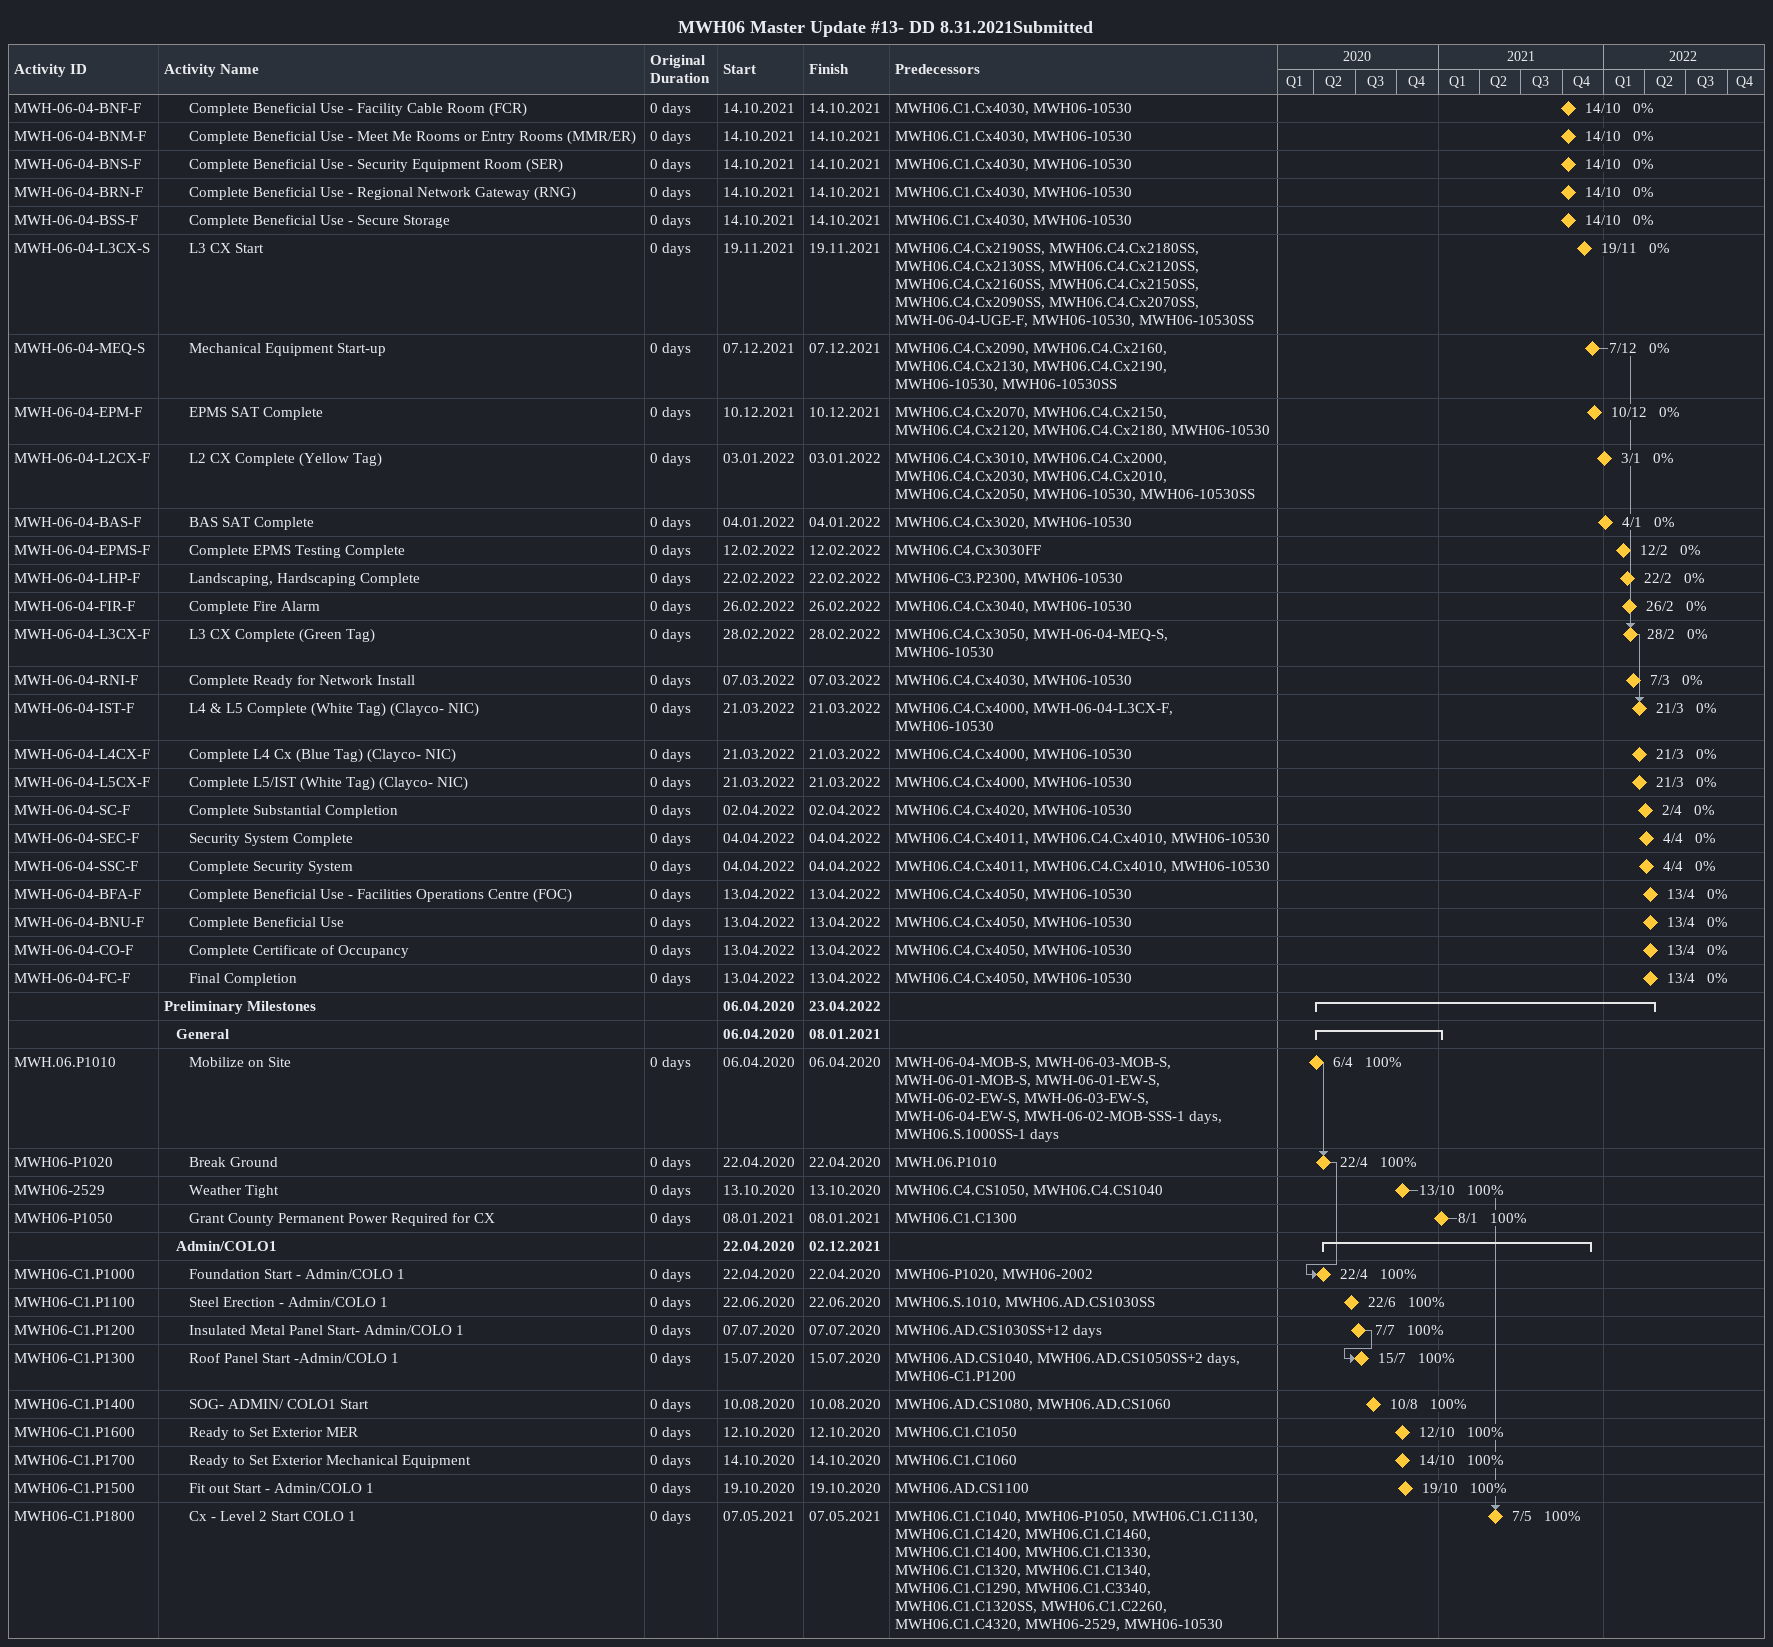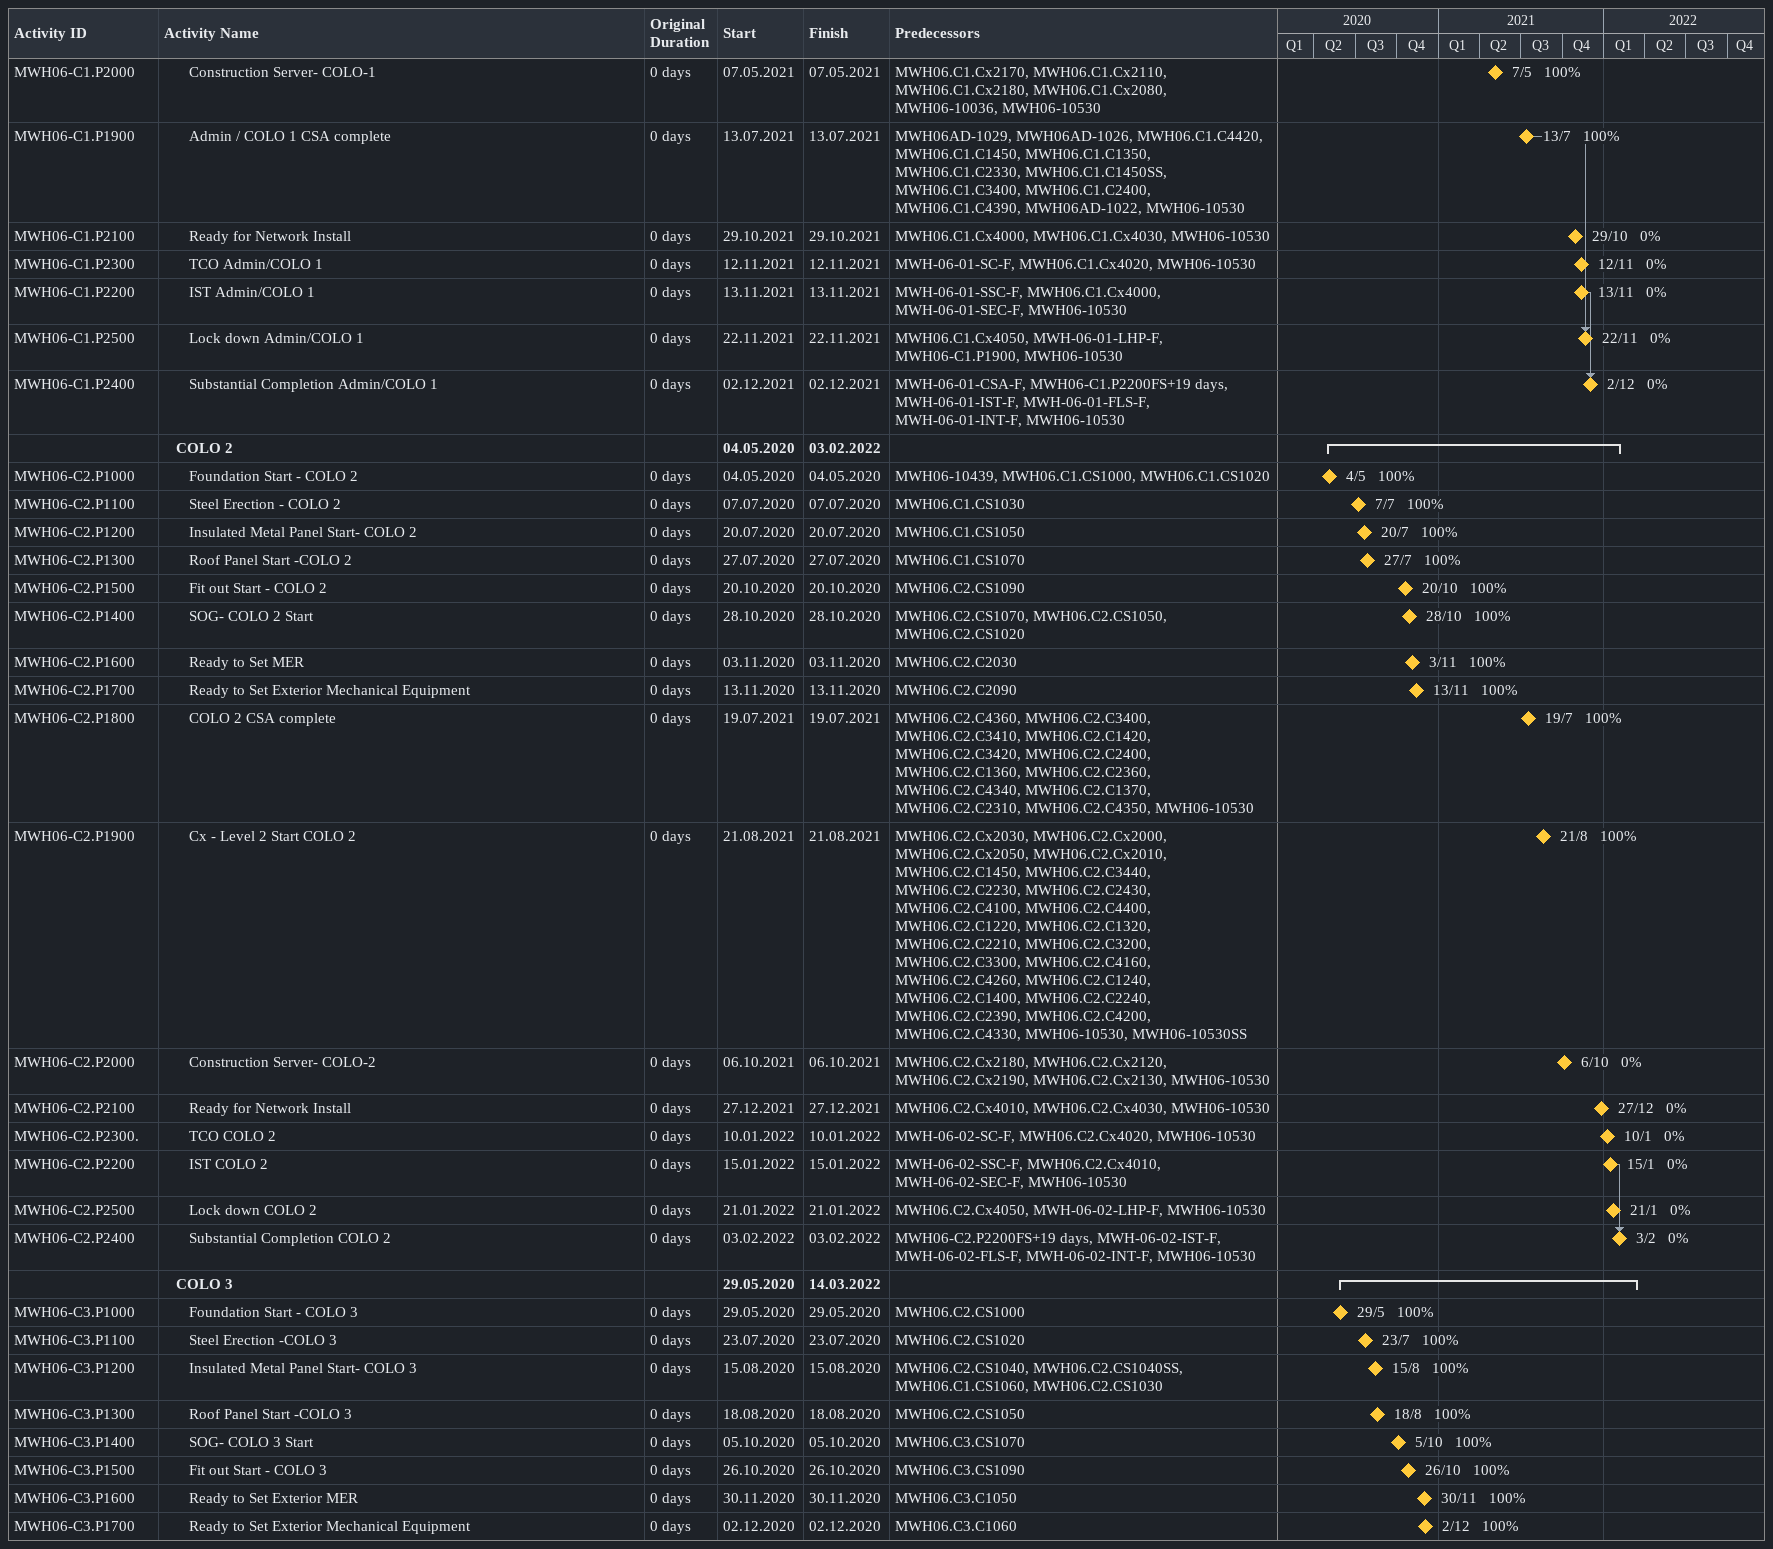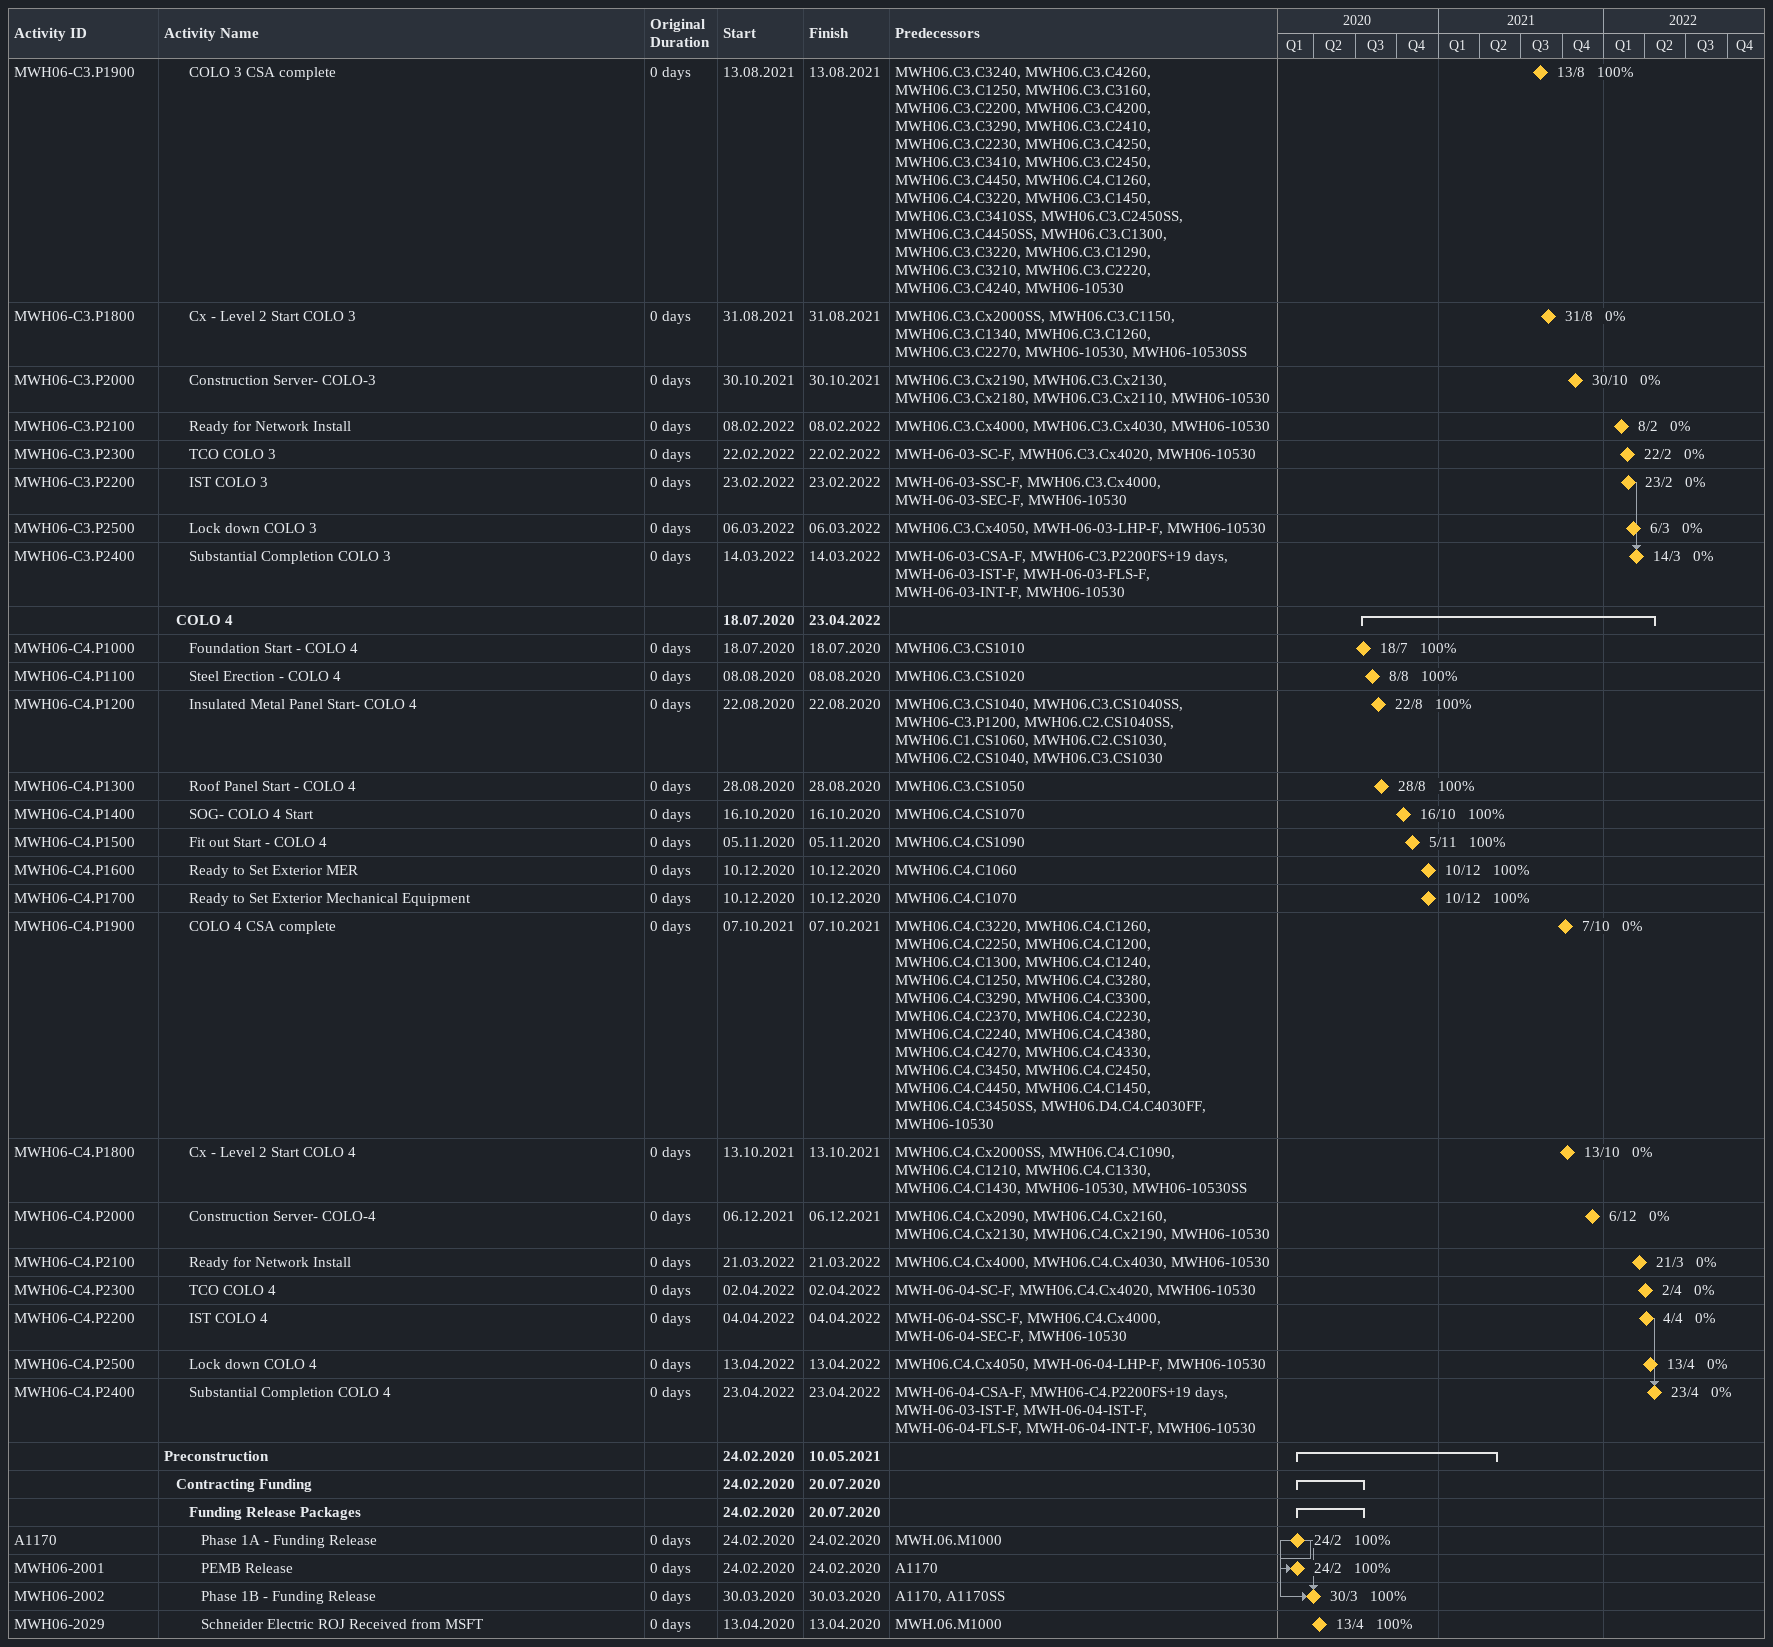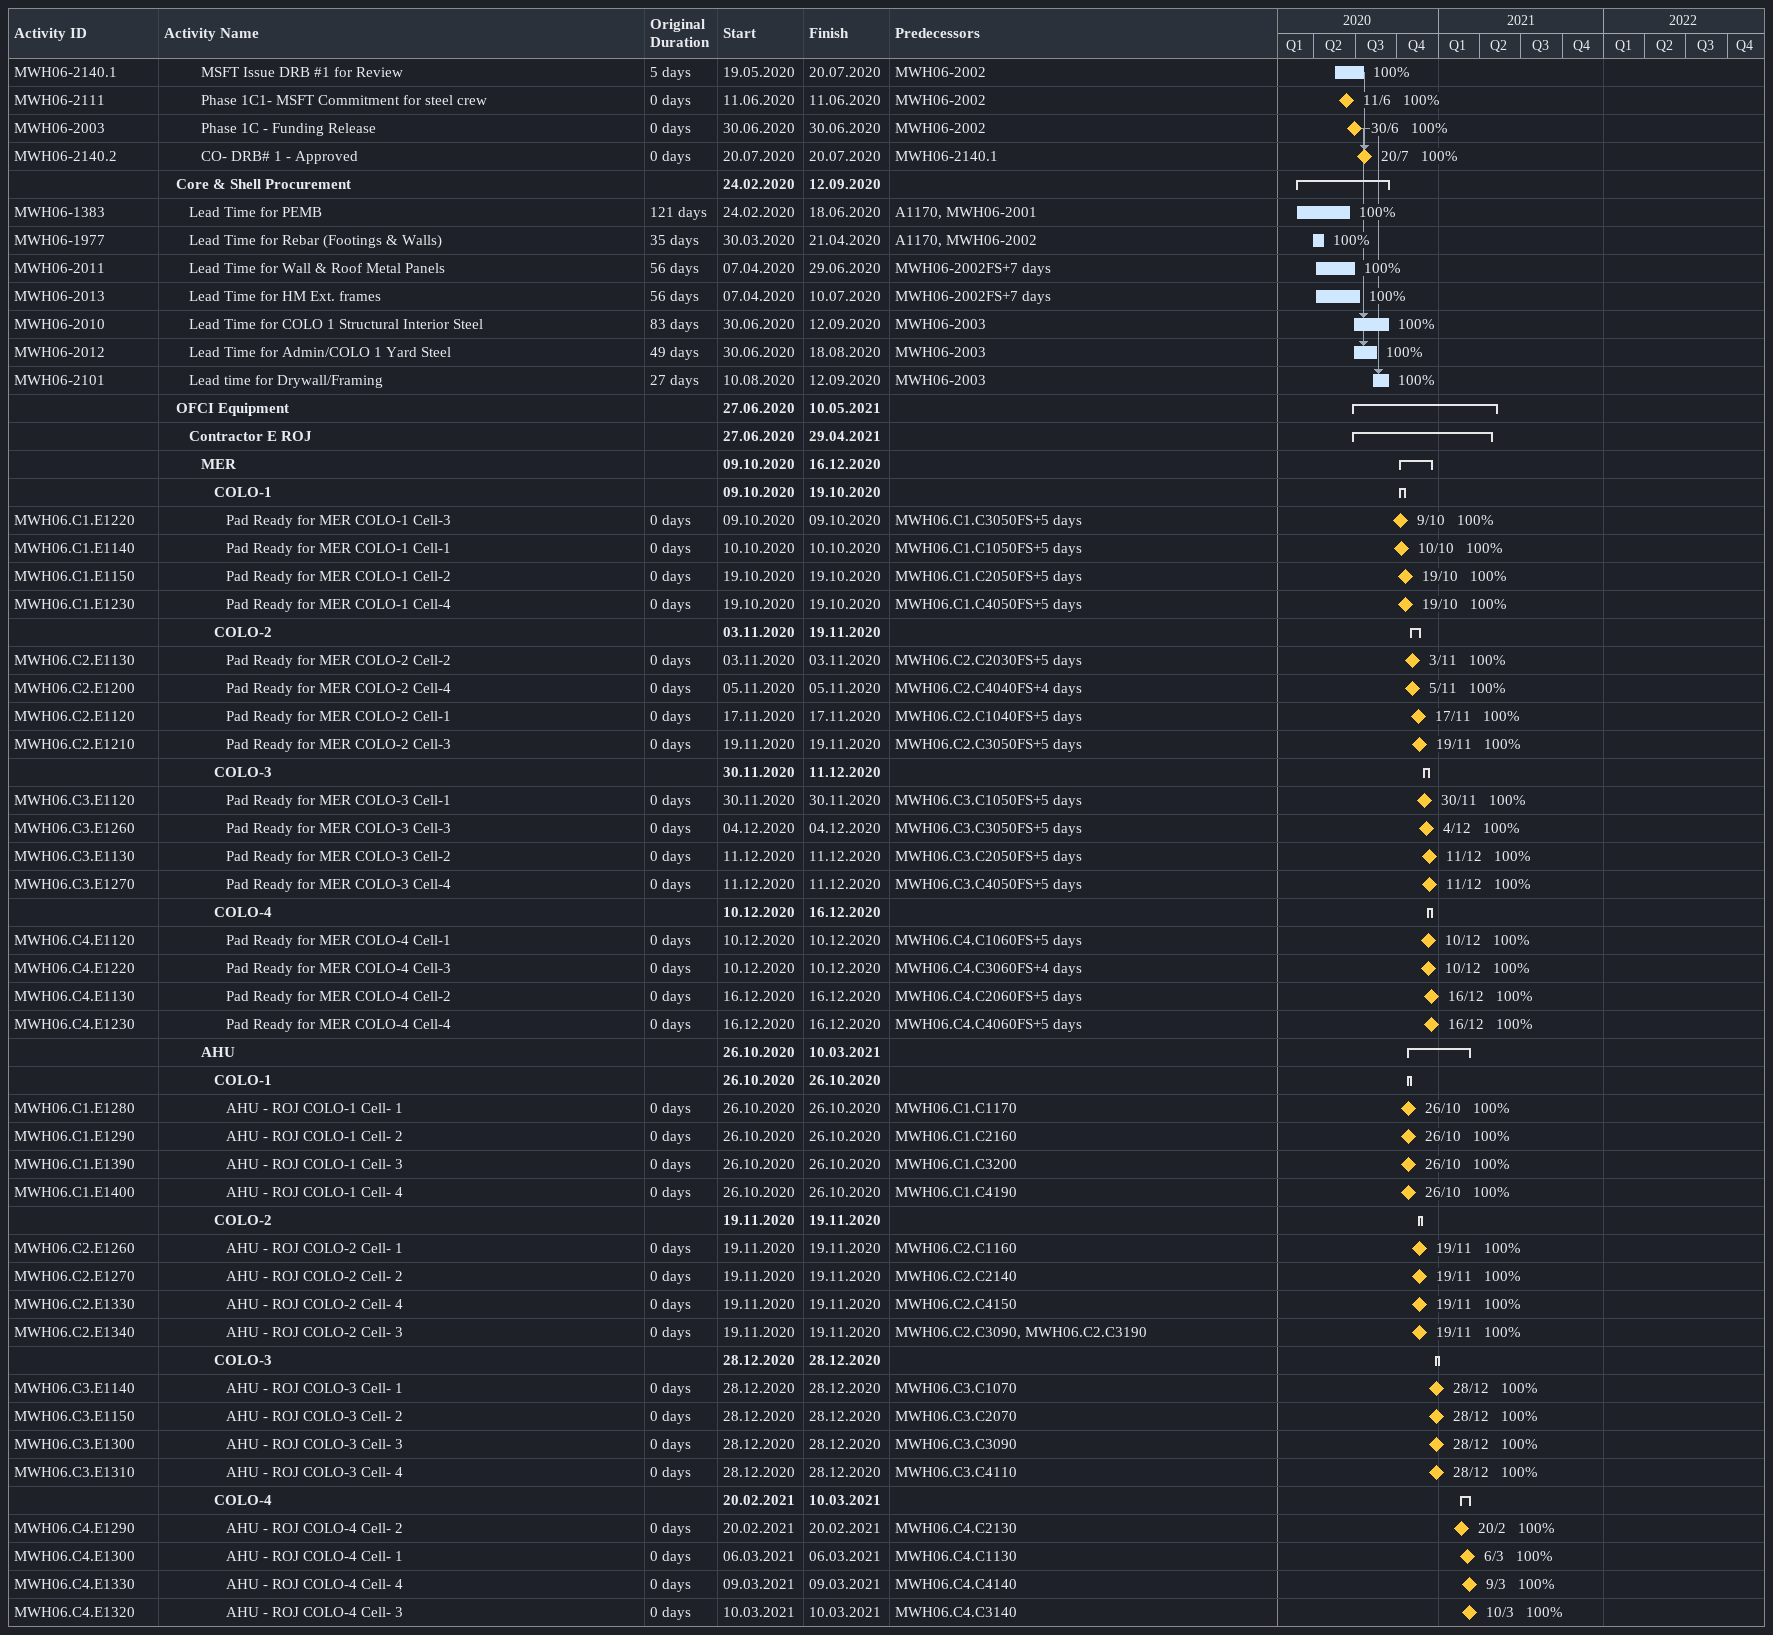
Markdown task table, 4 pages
MWH06 Master Update #13- DD 8.31.2021Submitted

| ID | Level | Task | Original duration | Start | Finish | Predecessors | % complete |
|---|---|---|---|---|---|---|---|
| MWH-06-04-BNF-F | 3 | Complete Beneficial Use - Facility Cable Room (FCR) | 0d | 2021-10-14 | 2021-10-14 | MWH06.C1.Cx4030, MWH06-10530 | 0 |
| MWH-06-04-BNM-F | 3 | Complete Beneficial Use - Meet Me Rooms or Entry Rooms (MMR/ER) | 0d | 2021-10-14 | 2021-10-14 | MWH06.C1.Cx4030, MWH06-10530 | 0 |
| MWH-06-04-BNS-F | 3 | Complete Beneficial Use - Security Equipment Room (SER) | 0d | 2021-10-14 | 2021-10-14 | MWH06.C1.Cx4030, MWH06-10530 | 0 |
| MWH-06-04-BRN-F | 3 | Complete Beneficial Use - Regional Network Gateway (RNG) | 0d | 2021-10-14 | 2021-10-14 | MWH06.C1.Cx4030, MWH06-10530 | 0 |
| MWH-06-04-BSS-F | 3 | Complete Beneficial Use - Secure Storage | 0d | 2021-10-14 | 2021-10-14 | MWH06.C1.Cx4030, MWH06-10530 | 0 |
| MWH-06-04-L3CX-S | 3 | L3 CX Start | 0d | 2021-11-19 | 2021-11-19 | MWH06.C4.Cx2190SS, MWH06.C4.Cx2180SS, MWH06.C4.Cx2130SS, MWH06.C4.Cx2120SS, MWH06.C4.Cx2160SS, MWH06.C4.Cx2150SS, MWH06.C4.Cx2090SS, MWH06.C4.Cx2070SS, MWH-06-04-UGE-F, MWH06-10530, MWH06-10530SS | 0 |
| MWH-06-04-MEQ-S | 3 | Mechanical Equipment Start-up | 0d | 2021-12-07 | 2021-12-07 | MWH06.C4.Cx2090, MWH06.C4.Cx2160, MWH06.C4.Cx2130, MWH06.C4.Cx2190, MWH06-10530, MWH06-10530SS | 0 |
| MWH-06-04-EPM-F | 3 | EPMS SAT Complete | 0d | 2021-12-10 | 2021-12-10 | MWH06.C4.Cx2070, MWH06.C4.Cx2150, MWH06.C4.Cx2120, MWH06.C4.Cx2180, MWH06-10530 | 0 |
| MWH-06-04-L2CX-F | 3 | L2 CX Complete (Yellow Tag) | 0d | 2022-01-03 | 2022-01-03 | MWH06.C4.Cx3010, MWH06.C4.Cx2000, MWH06.C4.Cx2030, MWH06.C4.Cx2010, MWH06.C4.Cx2050, MWH06-10530, MWH06-10530SS | 0 |
| MWH-06-04-BAS-F | 3 | BAS SAT Complete | 0d | 2022-01-04 | 2022-01-04 | MWH06.C4.Cx3020, MWH06-10530 | 0 |
| MWH-06-04-EPMS-F | 3 | Complete EPMS Testing Complete | 0d | 2022-02-12 | 2022-02-12 | MWH06.C4.Cx3030FF | 0 |
| MWH-06-04-LHP-F | 3 | Landscaping, Hardscaping Complete | 0d | 2022-02-22 | 2022-02-22 | MWH06-C3.P2300, MWH06-10530 | 0 |
| MWH-06-04-FIR-F | 3 | Complete Fire Alarm | 0d | 2022-02-26 | 2022-02-26 | MWH06.C4.Cx3040, MWH06-10530 | 0 |
| MWH-06-04-L3CX-F | 3 | L3 CX Complete (Green Tag) | 0d | 2022-02-28 | 2022-02-28 | MWH06.C4.Cx3050, MWH-06-04-MEQ-S, MWH06-10530 | 0 |
| MWH-06-04-RNI-F | 3 | Complete Ready for Network Install | 0d | 2022-03-07 | 2022-03-07 | MWH06.C4.Cx4030, MWH06-10530 | 0 |
| MWH-06-04-IST-F | 3 | L4 & L5 Complete (White Tag) (Clayco- NIC) | 0d | 2022-03-21 | 2022-03-21 | MWH06.C4.Cx4000, MWH-06-04-L3CX-F, MWH06-10530 | 0 |
| MWH-06-04-L4CX-F | 3 | Complete L4 Cx (Blue Tag) (Clayco- NIC) | 0d | 2022-03-21 | 2022-03-21 | MWH06.C4.Cx4000, MWH06-10530 | 0 |
| MWH-06-04-L5CX-F | 3 | Complete L5/IST (White Tag) (Clayco- NIC) | 0d | 2022-03-21 | 2022-03-21 | MWH06.C4.Cx4000, MWH06-10530 | 0 |
| MWH-06-04-SC-F | 3 | Complete Substantial Completion | 0d | 2022-04-02 | 2022-04-02 | MWH06.C4.Cx4020, MWH06-10530 | 0 |
| MWH-06-04-SEC-F | 3 | Security System Complete | 0d | 2022-04-04 | 2022-04-04 | MWH06.C4.Cx4011, MWH06.C4.Cx4010, MWH06-10530 | 0 |
| MWH-06-04-SSC-F | 3 | Complete Security System | 0d | 2022-04-04 | 2022-04-04 | MWH06.C4.Cx4011, MWH06.C4.Cx4010, MWH06-10530 | 0 |
| MWH-06-04-BFA-F | 3 | Complete Beneficial Use - Facilities Operations Centre (FOC) | 0d | 2022-04-13 | 2022-04-13 | MWH06.C4.Cx4050, MWH06-10530 | 0 |
| MWH-06-04-BNU-F | 3 | Complete Beneficial Use | 0d | 2022-04-13 | 2022-04-13 | MWH06.C4.Cx4050, MWH06-10530 | 0 |
| MWH-06-04-CO-F | 3 | Complete Certificate of Occupancy | 0d | 2022-04-13 | 2022-04-13 | MWH06.C4.Cx4050, MWH06-10530 | 0 |
| MWH-06-04-FC-F | 3 | Final Completion | 0d | 2022-04-13 | 2022-04-13 | MWH06.C4.Cx4050, MWH06-10530 | 0 |
|  | 1 | **Preliminary Milestones** |  | 2020-04-06 | 2022-04-23 |  |  |
|  | 2 | **General** |  | 2020-04-06 | 2021-01-08 |  |  |
| MWH.06.P1010 | 3 | Mobilize on Site | 0d | 2020-04-06 | 2020-04-06 | MWH-06-04-MOB-S, MWH-06-03-MOB-S, MWH-06-01-MOB-S, MWH-06-01-EW-S, MWH-06-02-EW-S, MWH-06-03-EW-S, MWH-06-04-EW-S, MWH-06-02-MOB-SSS-1d, MWH06.S.1000SS-1d | 100 |
| MWH06-P1020 | 3 | Break Ground | 0d | 2020-04-22 | 2020-04-22 | MWH.06.P1010 | 100 |
| MWH06-2529 | 3 | Weather Tight | 0d | 2020-10-13 | 2020-10-13 | MWH06.C4.CS1050, MWH06.C4.CS1040 | 100 |
| MWH06-P1050 | 3 | Grant County Permanent Power Required for CX | 0d | 2021-01-08 | 2021-01-08 | MWH06.C1.C1300 | 100 |
|  | 2 | **Admin/COLO1** |  | 2020-04-22 | 2021-12-02 |  |  |
| MWH06-C1.P1000 | 3 | Foundation Start - Admin/COLO 1 | 0d | 2020-04-22 | 2020-04-22 | MWH06-P1020, MWH06-2002 | 100 |
| MWH06-C1.P1100 | 3 | Steel Erection - Admin/COLO 1 | 0d | 2020-06-22 | 2020-06-22 | MWH06.S.1010, MWH06.AD.CS1030SS | 100 |
| MWH06-C1.P1200 | 3 | Insulated Metal Panel Start- Admin/COLO 1 | 0d | 2020-07-07 | 2020-07-07 | MWH06.AD.CS1030SS+12d | 100 |
| MWH06-C1.P1300 | 3 | Roof Panel Start -Admin/COLO 1 | 0d | 2020-07-15 | 2020-07-15 | MWH06.AD.CS1040, MWH06.AD.CS1050SS+2d, MWH06-C1.P1200 | 100 |
| MWH06-C1.P1400 | 3 | SOG- ADMIN/ COLO1 Start | 0d | 2020-08-10 | 2020-08-10 | MWH06.AD.CS1080, MWH06.AD.CS1060 | 100 |
| MWH06-C1.P1600 | 3 | Ready to Set Exterior MER | 0d | 2020-10-12 | 2020-10-12 | MWH06.C1.C1050 | 100 |
| MWH06-C1.P1700 | 3 | Ready to Set Exterior Mechanical Equipment | 0d | 2020-10-14 | 2020-10-14 | MWH06.C1.C1060 | 100 |
| MWH06-C1.P1500 | 3 | Fit out Start - Admin/COLO 1 | 0d | 2020-10-19 | 2020-10-19 | MWH06.AD.CS1100 | 100 |
| MWH06-C1.P1800 | 3 | Cx - Level 2 Start COLO 1 | 0d | 2021-05-07 | 2021-05-07 | MWH06.C1.C1040, MWH06-P1050, MWH06.C1.C1130, MWH06.C1.C1420, MWH06.C1.C1460, MWH06.C1.C1400, MWH06.C1.C1330, MWH06.C1.C1320, MWH06.C1.C1340, MWH06.C1.C1290, MWH06.C1.C3340, MWH06.C1.C1320SS, MWH06.C1.C2260, MWH06.C1.C4320, MWH06-2529, MWH06-10530 | 100 |
| MWH06-C1.P2000 | 3 | Construction Server- COLO-1 | 0d | 2021-05-07 | 2021-05-07 | MWH06.C1.Cx2170, MWH06.C1.Cx2110, MWH06.C1.Cx2180, MWH06.C1.Cx2080, MWH06-10036, MWH06-10530 | 100 |
| MWH06-C1.P1900 | 3 | Admin / COLO 1 CSA complete | 0d | 2021-07-13 | 2021-07-13 | MWH06AD-1029, MWH06AD-1026, MWH06.C1.C4420, MWH06.C1.C1450, MWH06.C1.C1350, MWH06.C1.C2330, MWH06.C1.C1450SS, MWH06.C1.C3400, MWH06.C1.C2400, MWH06.C1.C4390, MWH06AD-1022, MWH06-10530 | 100 |
| MWH06-C1.P2100 | 3 | Ready for Network Install | 0d | 2021-10-29 | 2021-10-29 | MWH06.C1.Cx4000, MWH06.C1.Cx4030, MWH06-10530 | 0 |
| MWH06-C1.P2300 | 3 | TCO Admin/COLO 1 | 0d | 2021-11-12 | 2021-11-12 | MWH-06-01-SC-F, MWH06.C1.Cx4020, MWH06-10530 | 0 |
| MWH06-C1.P2200 | 3 | IST Admin/COLO 1 | 0d | 2021-11-13 | 2021-11-13 | MWH-06-01-SSC-F, MWH06.C1.Cx4000, MWH-06-01-SEC-F, MWH06-10530 | 0 |
| MWH06-C1.P2500 | 3 | Lock down Admin/COLO 1 | 0d | 2021-11-22 | 2021-11-22 | MWH06.C1.Cx4050, MWH-06-01-LHP-F, MWH06-C1.P1900, MWH06-10530 | 0 |
| MWH06-C1.P2400 | 3 | Substantial Completion Admin/COLO 1 | 0d | 2021-12-02 | 2021-12-02 | MWH-06-01-CSA-F, MWH06-C1.P2200FS+19d, MWH-06-01-IST-F, MWH-06-01-FLS-F, MWH-06-01-INT-F, MWH06-10530 | 0 |
|  | 2 | **COLO 2** |  | 2020-05-04 | 2022-02-03 |  |  |
| MWH06-C2.P1000 | 3 | Foundation Start - COLO 2 | 0d | 2020-05-04 | 2020-05-04 | MWH06-10439, MWH06.C1.CS1000, MWH06.C1.CS1020 | 100 |
| MWH06-C2.P1100 | 3 | Steel Erection - COLO 2 | 0d | 2020-07-07 | 2020-07-07 | MWH06.C1.CS1030 | 100 |
| MWH06-C2.P1200 | 3 | Insulated Metal Panel Start- COLO 2 | 0d | 2020-07-20 | 2020-07-20 | MWH06.C1.CS1050 | 100 |
| MWH06-C2.P1300 | 3 | Roof Panel Start -COLO 2 | 0d | 2020-07-27 | 2020-07-27 | MWH06.C1.CS1070 | 100 |
| MWH06-C2.P1500 | 3 | Fit out Start - COLO 2 | 0d | 2020-10-20 | 2020-10-20 | MWH06.C2.CS1090 | 100 |
| MWH06-C2.P1400 | 3 | SOG- COLO 2 Start | 0d | 2020-10-28 | 2020-10-28 | MWH06.C2.CS1070, MWH06.C2.CS1050, MWH06.C2.CS1020 | 100 |
| MWH06-C2.P1600 | 3 | Ready to Set MER | 0d | 2020-11-03 | 2020-11-03 | MWH06.C2.C2030 | 100 |
| MWH06-C2.P1700 | 3 | Ready to Set Exterior Mechanical Equipment | 0d | 2020-11-13 | 2020-11-13 | MWH06.C2.C2090 | 100 |
| MWH06-C2.P1800 | 3 | COLO 2 CSA complete | 0d | 2021-07-19 | 2021-07-19 | MWH06.C2.C4360, MWH06.C2.C3400, MWH06.C2.C3410, MWH06.C2.C1420, MWH06.C2.C3420, MWH06.C2.C2400, MWH06.C2.C1360, MWH06.C2.C2360, MWH06.C2.C4340, MWH06.C2.C1370, MWH06.C2.C2310, MWH06.C2.C4350, MWH06-10530 | 100 |
| MWH06-C2.P1900 | 3 | Cx - Level 2 Start COLO 2 | 0d | 2021-08-21 | 2021-08-21 | MWH06.C2.Cx2030, MWH06.C2.Cx2000, MWH06.C2.Cx2050, MWH06.C2.Cx2010, MWH06.C2.C1450, MWH06.C2.C3440, MWH06.C2.C2230, MWH06.C2.C2430, MWH06.C2.C4100, MWH06.C2.C4400, MWH06.C2.C1220, MWH06.C2.C1320, MWH06.C2.C2210, MWH06.C2.C3200, MWH06.C2.C3300, MWH06.C2.C4160, MWH06.C2.C4260, MWH06.C2.C1240, MWH06.C2.C1400, MWH06.C2.C2240, MWH06.C2.C2390, MWH06.C2.C4200, MWH06.C2.C4330, MWH06-10530, MWH06-10530SS | 100 |
| MWH06-C2.P2000 | 3 | Construction Server- COLO-2 | 0d | 2021-10-06 | 2021-10-06 | MWH06.C2.Cx2180, MWH06.C2.Cx2120, MWH06.C2.Cx2190, MWH06.C2.Cx2130, MWH06-10530 | 0 |
| MWH06-C2.P2100 | 3 | Ready for Network Install | 0d | 2021-12-27 | 2021-12-27 | MWH06.C2.Cx4010, MWH06.C2.Cx4030, MWH06-10530 | 0 |
| MWH06-C2.P2300. | 3 | TCO COLO 2 | 0d | 2022-01-10 | 2022-01-10 | MWH-06-02-SC-F, MWH06.C2.Cx4020, MWH06-10530 | 0 |
| MWH06-C2.P2200 | 3 | IST COLO 2 | 0d | 2022-01-15 | 2022-01-15 | MWH-06-02-SSC-F, MWH06.C2.Cx4010, MWH-06-02-SEC-F, MWH06-10530 | 0 |
| MWH06-C2.P2500 | 3 | Lock down COLO 2 | 0d | 2022-01-21 | 2022-01-21 | MWH06.C2.Cx4050, MWH-06-02-LHP-F, MWH06-10530 | 0 |
| MWH06-C2.P2400 | 3 | Substantial Completion COLO 2 | 0d | 2022-02-03 | 2022-02-03 | MWH06-C2.P2200FS+19d, MWH-06-02-IST-F, MWH-06-02-FLS-F, MWH-06-02-INT-F, MWH06-10530 | 0 |
|  | 2 | **COLO 3** |  | 2020-05-29 | 2022-03-14 |  |  |
| MWH06-C3.P1000 | 3 | Foundation Start - COLO 3 | 0d | 2020-05-29 | 2020-05-29 | MWH06.C2.CS1000 | 100 |
| MWH06-C3.P1100 | 3 | Steel Erection -COLO 3 | 0d | 2020-07-23 | 2020-07-23 | MWH06.C2.CS1020 | 100 |
| MWH06-C3.P1200 | 3 | Insulated Metal Panel Start- COLO 3 | 0d | 2020-08-15 | 2020-08-15 | MWH06.C2.CS1040, MWH06.C2.CS1040SS, MWH06.C1.CS1060, MWH06.C2.CS1030 | 100 |
| MWH06-C3.P1300 | 3 | Roof Panel Start -COLO 3 | 0d | 2020-08-18 | 2020-08-18 | MWH06.C2.CS1050 | 100 |
| MWH06-C3.P1400 | 3 | SOG- COLO 3 Start | 0d | 2020-10-05 | 2020-10-05 | MWH06.C3.CS1070 | 100 |
| MWH06-C3.P1500 | 3 | Fit out Start - COLO 3 | 0d | 2020-10-26 | 2020-10-26 | MWH06.C3.CS1090 | 100 |
| MWH06-C3.P1600 | 3 | Ready to Set Exterior MER | 0d | 2020-11-30 | 2020-11-30 | MWH06.C3.C1050 | 100 |
| MWH06-C3.P1700 | 3 | Ready to Set Exterior Mechanical Equipment | 0d | 2020-12-02 | 2020-12-02 | MWH06.C3.C1060 | 100 |
| MWH06-C3.P1900 | 3 | COLO 3 CSA complete | 0d | 2021-08-13 | 2021-08-13 | MWH06.C3.C3240, MWH06.C3.C4260, MWH06.C3.C1250, MWH06.C3.C3160, MWH06.C3.C2200, MWH06.C3.C4200, MWH06.C3.C3290, MWH06.C3.C2410, MWH06.C3.C2230, MWH06.C3.C4250, MWH06.C3.C3410, MWH06.C3.C2450, MWH06.C3.C4450, MWH06.C4.C1260, MWH06.C4.C3220, MWH06.C3.C1450, MWH06.C3.C3410SS, MWH06.C3.C2450SS, MWH06.C3.C4450SS, MWH06.C3.C1300, MWH06.C3.C3220, MWH06.C3.C1290, MWH06.C3.C3210, MWH06.C3.C2220, MWH06.C3.C4240, MWH06-10530 | 100 |
| MWH06-C3.P1800 | 3 | Cx - Level 2 Start COLO 3 | 0d | 2021-08-31 | 2021-08-31 | MWH06.C3.Cx2000SS, MWH06.C3.C1150, MWH06.C3.C1340, MWH06.C3.C1260, MWH06.C3.C2270, MWH06-10530, MWH06-10530SS | 0 |
| MWH06-C3.P2000 | 3 | Construction Server- COLO-3 | 0d | 2021-10-30 | 2021-10-30 | MWH06.C3.Cx2190, MWH06.C3.Cx2130, MWH06.C3.Cx2180, MWH06.C3.Cx2110, MWH06-10530 | 0 |
| MWH06-C3.P2100 | 3 | Ready for Network Install | 0d | 2022-02-08 | 2022-02-08 | MWH06.C3.Cx4000, MWH06.C3.Cx4030, MWH06-10530 | 0 |
| MWH06-C3.P2300 | 3 | TCO COLO 3 | 0d | 2022-02-22 | 2022-02-22 | MWH-06-03-SC-F, MWH06.C3.Cx4020, MWH06-10530 | 0 |
| MWH06-C3.P2200 | 3 | IST COLO 3 | 0d | 2022-02-23 | 2022-02-23 | MWH-06-03-SSC-F, MWH06.C3.Cx4000, MWH-06-03-SEC-F, MWH06-10530 | 0 |
| MWH06-C3.P2500 | 3 | Lock down COLO 3 | 0d | 2022-03-06 | 2022-03-06 | MWH06.C3.Cx4050, MWH-06-03-LHP-F, MWH06-10530 | 0 |
| MWH06-C3.P2400 | 3 | Substantial Completion COLO 3 | 0d | 2022-03-14 | 2022-03-14 | MWH-06-03-CSA-F, MWH06-C3.P2200FS+19d, MWH-06-03-IST-F, MWH-06-03-FLS-F, MWH-06-03-INT-F, MWH06-10530 | 0 |
|  | 2 | **COLO 4** |  | 2020-07-18 | 2022-04-23 |  |  |
| MWH06-C4.P1000 | 3 | Foundation Start - COLO 4 | 0d | 2020-07-18 | 2020-07-18 | MWH06.C3.CS1010 | 100 |
| MWH06-C4.P1100 | 3 | Steel Erection - COLO 4 | 0d | 2020-08-08 | 2020-08-08 | MWH06.C3.CS1020 | 100 |
| MWH06-C4.P1200 | 3 | Insulated Metal Panel Start- COLO 4 | 0d | 2020-08-22 | 2020-08-22 | MWH06.C3.CS1040, MWH06.C3.CS1040SS, MWH06-C3.P1200, MWH06.C2.CS1040SS, MWH06.C1.CS1060, MWH06.C2.CS1030, MWH06.C2.CS1040, MWH06.C3.CS1030 | 100 |
| MWH06-C4.P1300 | 3 | Roof Panel Start - COLO 4 | 0d | 2020-08-28 | 2020-08-28 | MWH06.C3.CS1050 | 100 |
| MWH06-C4.P1400 | 3 | SOG- COLO 4 Start | 0d | 2020-10-16 | 2020-10-16 | MWH06.C4.CS1070 | 100 |
| MWH06-C4.P1500 | 3 | Fit out Start - COLO 4 | 0d | 2020-11-05 | 2020-11-05 | MWH06.C4.CS1090 | 100 |
| MWH06-C4.P1600 | 3 | Ready to Set Exterior MER | 0d | 2020-12-10 | 2020-12-10 | MWH06.C4.C1060 | 100 |
| MWH06-C4.P1700 | 3 | Ready to Set Exterior Mechanical Equipment | 0d | 2020-12-10 | 2020-12-10 | MWH06.C4.C1070 | 100 |
| MWH06-C4.P1900 | 3 | COLO 4 CSA complete | 0d | 2021-10-07 | 2021-10-07 | MWH06.C4.C3220, MWH06.C4.C1260, MWH06.C4.C2250, MWH06.C4.C1200, MWH06.C4.C1300, MWH06.C4.C1240, MWH06.C4.C1250, MWH06.C4.C3280, MWH06.C4.C3290, MWH06.C4.C3300, MWH06.C4.C2370, MWH06.C4.C2230, MWH06.C4.C2240, MWH06.C4.C4380, MWH06.C4.C4270, MWH06.C4.C4330, MWH06.C4.C3450, MWH06.C4.C2450, MWH06.C4.C4450, MWH06.C4.C1450, MWH06.C4.C3450SS, MWH06.D4.C4.C4030FF, MWH06-10530 | 0 |
| MWH06-C4.P1800 | 3 | Cx - Level 2 Start COLO 4 | 0d | 2021-10-13 | 2021-10-13 | MWH06.C4.Cx2000SS, MWH06.C4.C1090, MWH06.C4.C1210, MWH06.C4.C1330, MWH06.C4.C1430, MWH06-10530, MWH06-10530SS | 0 |
| MWH06-C4.P2000 | 3 | Construction Server- COLO-4 | 0d | 2021-12-06 | 2021-12-06 | MWH06.C4.Cx2090, MWH06.C4.Cx2160, MWH06.C4.Cx2130, MWH06.C4.Cx2190, MWH06-10530 | 0 |
| MWH06-C4.P2100 | 3 | Ready for Network Install | 0d | 2022-03-21 | 2022-03-21 | MWH06.C4.Cx4000, MWH06.C4.Cx4030, MWH06-10530 | 0 |
| MWH06-C4.P2300 | 3 | TCO COLO 4 | 0d | 2022-04-02 | 2022-04-02 | MWH-06-04-SC-F, MWH06.C4.Cx4020, MWH06-10530 | 0 |
| MWH06-C4.P2200 | 3 | IST COLO 4 | 0d | 2022-04-04 | 2022-04-04 | MWH-06-04-SSC-F, MWH06.C4.Cx4000, MWH-06-04-SEC-F, MWH06-10530 | 0 |
| MWH06-C4.P2500 | 3 | Lock down COLO 4 | 0d | 2022-04-13 | 2022-04-13 | MWH06.C4.Cx4050, MWH-06-04-LHP-F, MWH06-10530 | 0 |
| MWH06-C4.P2400 | 3 | Substantial Completion COLO 4 | 0d | 2022-04-23 | 2022-04-23 | MWH-06-04-CSA-F, MWH06-C4.P2200FS+19d, MWH-06-03-IST-F, MWH-06-04-IST-F, MWH-06-04-FLS-F, MWH-06-04-INT-F, MWH06-10530 | 0 |
|  | 1 | **Preconstruction** |  | 2020-02-24 | 2021-05-10 |  |  |
|  | 2 | **Contracting Funding** |  | 2020-02-24 | 2020-07-20 |  |  |
|  | 3 | **Funding Release Packages** |  | 2020-02-24 | 2020-07-20 |  |  |
| A1170 | 4 | Phase 1A - Funding Release | 0d | 2020-02-24 | 2020-02-24 | MWH.06.M1000 | 100 |
| MWH06-2001 | 4 | PEMB Release | 0d | 2020-02-24 | 2020-02-24 | A1170 | 100 |
| MWH06-2002 | 4 | Phase 1B - Funding Release | 0d | 2020-03-30 | 2020-03-30 | A1170, A1170SS | 100 |
| MWH06-2029 | 4 | Schneider Electric ROJ Received from MSFT | 0d | 2020-04-13 | 2020-04-13 | MWH.06.M1000 | 100 |
| MWH06-2140.1 | 4 | MSFT Issue DRB #1 for Review | 5d | 2020-05-19 | 2020-07-20 | MWH06-2002 | 100 |
| MWH06-2111 | 4 | Phase 1C1- MSFT Commitment for steel crew | 0d | 2020-06-11 | 2020-06-11 | MWH06-2002 | 100 |
| MWH06-2003 | 4 | Phase 1C - Funding Release | 0d | 2020-06-30 | 2020-06-30 | MWH06-2002 | 100 |
| MWH06-2140.2 | 4 | CO- DRB# 1 - Approved | 0d | 2020-07-20 | 2020-07-20 | MWH06-2140.1 | 100 |
|  | 2 | **Core & Shell Procurement** |  | 2020-02-24 | 2020-09-12 |  |  |
| MWH06-1383 | 3 | Lead Time for PEMB | 121d | 2020-02-24 | 2020-06-18 | A1170, MWH06-2001 | 100 |
| MWH06-1977 | 3 | Lead Time for Rebar (Footings & Walls) | 35d | 2020-03-30 | 2020-04-21 | A1170, MWH06-2002 | 100 |
| MWH06-2011 | 3 | Lead Time for Wall & Roof Metal Panels | 56d | 2020-04-07 | 2020-06-29 | MWH06-2002FS+7d | 100 |
| MWH06-2013 | 3 | Lead Time for HM Ext. frames | 56d | 2020-04-07 | 2020-07-10 | MWH06-2002FS+7d | 100 |
| MWH06-2010 | 3 | Lead Time for COLO 1 Structural Interior Steel | 83d | 2020-06-30 | 2020-09-12 | MWH06-2003 | 100 |
| MWH06-2012 | 3 | Lead Time for Admin/COLO 1 Yard Steel | 49d | 2020-06-30 | 2020-08-18 | MWH06-2003 | 100 |
| MWH06-2101 | 3 | Lead time for Drywall/Framing | 27d | 2020-08-10 | 2020-09-12 | MWH06-2003 | 100 |
|  | 2 | **OFCI Equipment** |  | 2020-06-27 | 2021-05-10 |  |  |
|  | 3 | **Contractor E ROJ** |  | 2020-06-27 | 2021-04-29 |  |  |
|  | 4 | **MER** |  | 2020-10-09 | 2020-12-16 |  |  |
|  | 5 | **COLO-1** |  | 2020-10-09 | 2020-10-19 |  |  |
| MWH06.C1.E1220 | 6 | Pad Ready for MER COLO-1 Cell-3 | 0d | 2020-10-09 | 2020-10-09 | MWH06.C1.C3050FS+5d | 100 |
| MWH06.C1.E1140 | 6 | Pad Ready for MER COLO-1 Cell-1 | 0d | 2020-10-10 | 2020-10-10 | MWH06.C1.C1050FS+5d | 100 |
| MWH06.C1.E1150 | 6 | Pad Ready for MER COLO-1 Cell-2 | 0d | 2020-10-19 | 2020-10-19 | MWH06.C1.C2050FS+5d | 100 |
| MWH06.C1.E1230 | 6 | Pad Ready for MER COLO-1 Cell-4 | 0d | 2020-10-19 | 2020-10-19 | MWH06.C1.C4050FS+5d | 100 |
|  | 5 | **COLO-2** |  | 2020-11-03 | 2020-11-19 |  |  |
| MWH06.C2.E1130 | 6 | Pad Ready for MER COLO-2 Cell-2 | 0d | 2020-11-03 | 2020-11-03 | MWH06.C2.C2030FS+5d | 100 |
| MWH06.C2.E1200 | 6 | Pad Ready for MER COLO-2 Cell-4 | 0d | 2020-11-05 | 2020-11-05 | MWH06.C2.C4040FS+4d | 100 |
| MWH06.C2.E1120 | 6 | Pad Ready for MER COLO-2 Cell-1 | 0d | 2020-11-17 | 2020-11-17 | MWH06.C2.C1040FS+5d | 100 |
| MWH06.C2.E1210 | 6 | Pad Ready for MER COLO-2 Cell-3 | 0d | 2020-11-19 | 2020-11-19 | MWH06.C2.C3050FS+5d | 100 |
|  | 5 | **COLO-3** |  | 2020-11-30 | 2020-12-11 |  |  |
| MWH06.C3.E1120 | 6 | Pad Ready for MER COLO-3 Cell-1 | 0d | 2020-11-30 | 2020-11-30 | MWH06.C3.C1050FS+5d | 100 |
| MWH06.C3.E1260 | 6 | Pad Ready for MER COLO-3 Cell-3 | 0d | 2020-12-04 | 2020-12-04 | MWH06.C3.C3050FS+5d | 100 |
| MWH06.C3.E1130 | 6 | Pad Ready for MER COLO-3 Cell-2 | 0d | 2020-12-11 | 2020-12-11 | MWH06.C3.C2050FS+5d | 100 |
| MWH06.C3.E1270 | 6 | Pad Ready for MER COLO-3 Cell-4 | 0d | 2020-12-11 | 2020-12-11 | MWH06.C3.C4050FS+5d | 100 |
|  | 5 | **COLO-4** |  | 2020-12-10 | 2020-12-16 |  |  |
| MWH06.C4.E1120 | 6 | Pad Ready for MER COLO-4 Cell-1 | 0d | 2020-12-10 | 2020-12-10 | MWH06.C4.C1060FS+5d | 100 |
| MWH06.C4.E1220 | 6 | Pad Ready for MER COLO-4 Cell-3 | 0d | 2020-12-10 | 2020-12-10 | MWH06.C4.C3060FS+4d | 100 |
| MWH06.C4.E1130 | 6 | Pad Ready for MER COLO-4 Cell-2 | 0d | 2020-12-16 | 2020-12-16 | MWH06.C4.C2060FS+5d | 100 |
| MWH06.C4.E1230 | 6 | Pad Ready for MER COLO-4 Cell-4 | 0d | 2020-12-16 | 2020-12-16 | MWH06.C4.C4060FS+5d | 100 |
|  | 4 | **AHU** |  | 2020-10-26 | 2021-03-10 |  |  |
|  | 5 | **COLO-1** |  | 2020-10-26 | 2020-10-26 |  |  |
| MWH06.C1.E1280 | 6 | AHU - ROJ COLO-1 Cell- 1 | 0d | 2020-10-26 | 2020-10-26 | MWH06.C1.C1170 | 100 |
| MWH06.C1.E1290 | 6 | AHU - ROJ COLO-1 Cell- 2 | 0d | 2020-10-26 | 2020-10-26 | MWH06.C1.C2160 | 100 |
| MWH06.C1.E1390 | 6 | AHU - ROJ COLO-1 Cell- 3 | 0d | 2020-10-26 | 2020-10-26 | MWH06.C1.C3200 | 100 |
| MWH06.C1.E1400 | 6 | AHU - ROJ COLO-1 Cell- 4 | 0d | 2020-10-26 | 2020-10-26 | MWH06.C1.C4190 | 100 |
|  | 5 | **COLO-2** |  | 2020-11-19 | 2020-11-19 |  |  |
| MWH06.C2.E1260 | 6 | AHU - ROJ COLO-2 Cell- 1 | 0d | 2020-11-19 | 2020-11-19 | MWH06.C2.C1160 | 100 |
| MWH06.C2.E1270 | 6 | AHU - ROJ COLO-2 Cell- 2 | 0d | 2020-11-19 | 2020-11-19 | MWH06.C2.C2140 | 100 |
| MWH06.C2.E1330 | 6 | AHU - ROJ COLO-2 Cell- 4 | 0d | 2020-11-19 | 2020-11-19 | MWH06.C2.C4150 | 100 |
| MWH06.C2.E1340 | 6 | AHU - ROJ COLO-2 Cell- 3 | 0d | 2020-11-19 | 2020-11-19 | MWH06.C2.C3090, MWH06.C2.C3190 | 100 |
|  | 5 | **COLO-3** |  | 2020-12-28 | 2020-12-28 |  |  |
| MWH06.C3.E1140 | 6 | AHU - ROJ COLO-3 Cell- 1 | 0d | 2020-12-28 | 2020-12-28 | MWH06.C3.C1070 | 100 |
| MWH06.C3.E1150 | 6 | AHU - ROJ COLO-3 Cell- 2 | 0d | 2020-12-28 | 2020-12-28 | MWH06.C3.C2070 | 100 |
| MWH06.C3.E1300 | 6 | AHU - ROJ COLO-3 Cell- 3 | 0d | 2020-12-28 | 2020-12-28 | MWH06.C3.C3090 | 100 |
| MWH06.C3.E1310 | 6 | AHU - ROJ COLO-3 Cell- 4 | 0d | 2020-12-28 | 2020-12-28 | MWH06.C3.C4110 | 100 |
|  | 5 | **COLO-4** |  | 2021-02-20 | 2021-03-10 |  |  |
| MWH06.C4.E1290 | 6 | AHU - ROJ COLO-4 Cell- 2 | 0d | 2021-02-20 | 2021-02-20 | MWH06.C4.C2130 | 100 |
| MWH06.C4.E1300 | 6 | AHU - ROJ COLO-4 Cell- 1 | 0d | 2021-03-06 | 2021-03-06 | MWH06.C4.C1130 | 100 |
| MWH06.C4.E1330 | 6 | AHU - ROJ COLO-4 Cell- 4 | 0d | 2021-03-09 | 2021-03-09 | MWH06.C4.C4140 | 100 |
| MWH06.C4.E1320 | 6 | AHU - ROJ COLO-4 Cell- 3 | 0d | 2021-03-10 | 2021-03-10 | MWH06.C4.C3140 | 100 |
